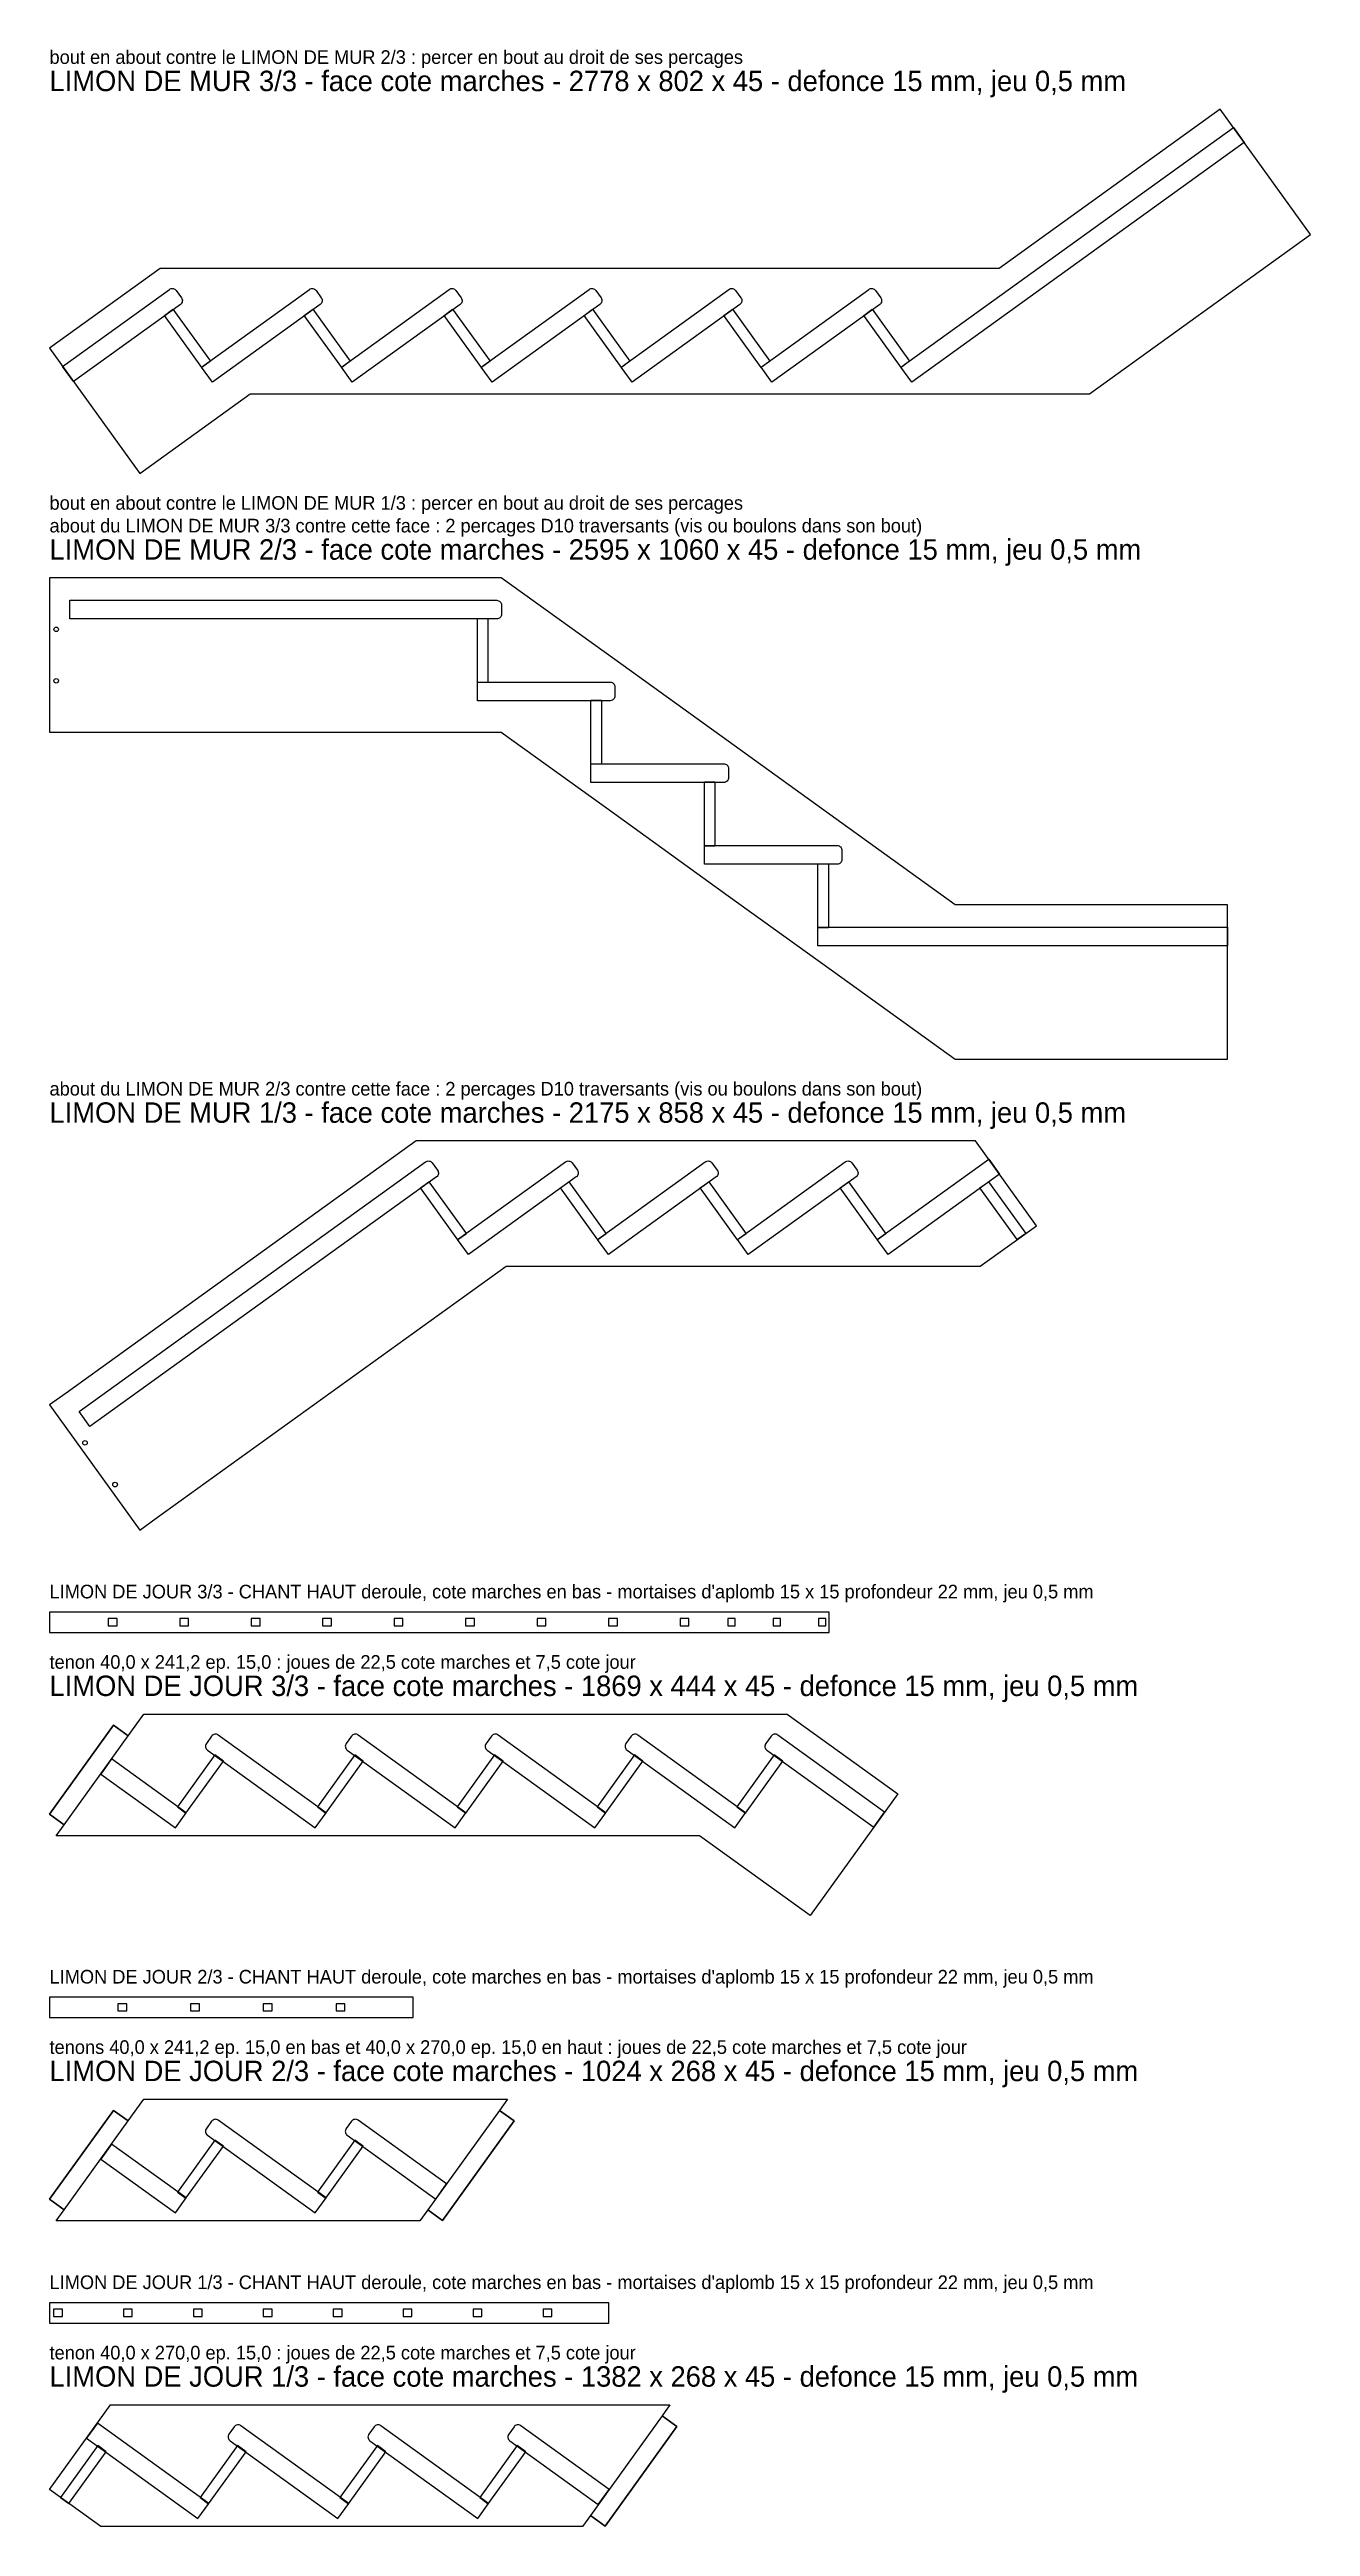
# Model space of a CAD drawing. Header units: millimetres. Extents: x 0 to 2777, y 0 to 5454.
import ezdxf

# ---------------------------------------------------------------- set-up
doc = ezdxf.new("R2010")
doc.units = ezdxf.units.MM
for name, color, linetype in [('DECOUPE', 7, 'CONTINUOUS'), ('DEFONCE', 1, 'CONTINUOUS'), ('MORTAISE', 2, 'CONTINUOUS'), ('PERCAGE', 30, 'CONTINUOUS'), ('TENON', 6, 'CONTINUOUS'), ('TEXTE', 3, 'CONTINUOUS')]:
    doc.layers.add(name, color=color, linetype=linetype)

msp = doc.modelspace()

# ---------------------------------------------------------------- linework, layer by layer
at = {"layer": 'DECOUPE'}
for points in [[(2578.732, 5322.811), (2091.811, 4972.228), (1783.752, 4972.228), (1475.694, 4972.228), (1167.636, 4972.228), (859.577, 4972.228), (551.519, 4972.228), (243.46, 4972.228), (0, 4796.937), (198.664, 4521.015), (442.124, 4696.307), (750.182, 4696.307), (1058.241, 4696.307), (1366.299, 4696.307), (1674.358, 4696.307), (1982.416, 4696.307), (2290.475, 4696.307), (2777.395, 5046.89)], [(2595, 3571.015), (1995, 3571.015), (1745, 3751.015), (1495, 3931.015), (1245, 4111.015), (995, 4291.015), (45, 4291.015), (0, 4291.015), (0, 3951.015), (45, 3951.015), (995, 3951.015), (1245, 3771.015), (1495, 3591.015), (1745, 3411.015), (1995, 3231.015), (2595, 3231.015)], [(2039.71, 3051.015), (1731.652, 3051.015), (1423.594, 3051.015), (1115.535, 3051.015), (807.477, 3051.015), (36.519, 2495.926), (0, 2469.632), (198.664, 2193.71), (235.183, 2220.004), (1006.14, 2775.094), (1314.199, 2775.094), (1622.257, 2775.094), (1930.316, 2775.094), (2050.116, 2775.094), (2174.101, 2864.362)], [(0, 1968.71), (1717.069, 1968.71), (1717.069, 2013.71), (0, 2013.71)], [(207.753, 1788.71), (392.588, 1788.71), (700.646, 1788.71), (1008.705, 1788.71), (1316.763, 1788.71), (1624.822, 1788.71), (1868.282, 1613.419), (1675.461, 1345.613), (1432.001, 1520.904), (1123.943, 1520.904), (815.884, 1520.904), (507.826, 1520.904), (199.767, 1520.904), (14.932, 1520.904), (32.461, 1545.25), (0, 1568.622), (140.934, 1764.364), (173.396, 1740.992)], [(0, 1120.613), (800.952, 1120.613), (800.952, 1165.613), (0, 1165.613)], [(207.753, 940.613), (392.588, 940.613), (700.646, 940.613), (1008.705, 940.613), (991.176, 916.267), (1023.637, 892.894), (865.875, 673.78), (833.413, 697.152), (815.884, 672.806), (507.826, 672.806), (199.767, 672.806), (14.932, 672.806), (32.461, 697.152), (0, 720.525), (140.934, 916.267), (173.396, 892.894)], [(0, 447.806), (1232.234, 447.806), (1232.234, 492.806), (0, 492.806)], [(134.39, 267.806), (442.449, 267.806), (750.507, 267.806), (1058.565, 267.806), (1366.624, 267.806), (1349.095, 243.46), (1381.556, 220.088), (1223.794, 0.974), (1191.332, 24.346), (1173.803, 0), (865.745, 0), (557.686, 0), (249.628, 0), (112.713, 0), (0, 81.153)]]:
    msp.add_lwpolyline(points, close=True, dxfattribs=at)
at = {"layer": 'DEFONCE'}
for points in [[(2631.611, 5249.367), (1899.201, 4722.032), (1875.245, 4755.305), (2607.655, 5282.64)], [(354.202, 4767.933), (335.537, 4754.494), (253.15, 4868.92), (271.815, 4882.359)], [(662.261, 4767.933), (643.595, 4754.494), (561.208, 4868.92), (579.874, 4882.359)], [(970.319, 4767.933), (951.654, 4754.494), (869.267, 4868.92), (887.932, 4882.359)], [(1278.378, 4767.933), (1259.712, 4754.494), (1177.325, 4868.92), (1195.991, 4882.359)], [(1586.436, 4767.933), (1567.771, 4754.494), (1485.384, 4868.92), (1504.049, 4882.359)], [(1894.494, 4767.933), (1875.829, 4754.494), (1793.442, 4868.92), (1812.107, 4882.359)], [(965.5, 4060.515), (942.5, 4060.515), (942.5, 4201.515), (965.5, 4201.515)], [(1215.5, 3880.515), (1192.5, 3880.515), (1192.5, 4021.515), (1215.5, 4021.515)], [(1465.5, 3700.515), (1442.5, 3700.515), (1442.5, 3841.515), (1465.5, 3841.515)], [(1715.5, 3520.515), (1692.5, 3520.515), (1692.5, 3661.515), (1715.5, 3661.515)], [(2595, 3480.515), (1692.5, 3480.515), (1692.5, 3521.515), (2595, 3521.515)], [(2092.59, 2977.571), (1847.101, 2800.819), (1823.144, 2834.092), (2068.633, 3010.844)], [(918.219, 2846.72), (899.553, 2833.281), (817.166, 2947.707), (835.832, 2961.146)], [(1226.277, 2846.72), (1207.612, 2833.281), (1125.225, 2947.707), (1143.89, 2961.146)], [(1534.336, 2846.72), (1515.67, 2833.281), (1433.283, 2947.707), (1451.949, 2961.146)], [(1842.394, 2846.72), (1823.729, 2833.281), (1741.342, 2947.707), (1760.007, 2961.146)], [(2150.16, 2847.125), (2131.495, 2833.686), (2049.4, 2947.707), (2068.065, 2961.146)], [(281.846, 1584.415), (300.511, 1570.976), (382.898, 1685.402), (364.233, 1698.841)], [(589.904, 1584.415), (608.57, 1570.976), (690.957, 1685.402), (672.291, 1698.841)], [(897.963, 1584.415), (916.628, 1570.976), (999.015, 1685.402), (980.35, 1698.841)], [(1206.021, 1584.415), (1224.686, 1570.976), (1307.073, 1685.402), (1288.408, 1698.841)], [(1514.08, 1584.415), (1532.745, 1570.976), (1615.132, 1685.402), (1596.467, 1698.841)], [(112.803, 1656.836), (277.139, 1538.514), (301.095, 1571.787), (136.76, 1690.109)], [(112.803, 808.738), (277.139, 690.417), (301.095, 723.69), (136.76, 842.011)], [(281.846, 736.317), (300.511, 722.878), (382.898, 837.304), (364.233, 850.743)], [(589.904, 736.317), (608.57, 722.878), (690.957, 837.304), (672.291, 850.743)], [(81.511, 194.362), (327, 17.61), (350.956, 50.883), (105.467, 227.635)], [(23.94, 63.916), (42.606, 50.477), (124.7, 164.498), (106.035, 177.937)], [(331.707, 63.511), (350.372, 50.072), (432.759, 164.498), (414.094, 177.937)], [(639.765, 63.511), (658.43, 50.072), (740.817, 164.498), (722.152, 177.937)], [(947.823, 63.511), (966.489, 50.072), (1048.876, 164.498), (1030.21, 177.937)]]:
    msp.add_lwpolyline(points, close=True, dxfattribs=at)
for points in [[(52.88, 4723.493), (28.923, 4756.766), (264.268, 4926.214, -0.414214), (278.924, 4923.828), (290.61, 4907.598, -0.414214), (288.225, 4892.941)], [(358.909, 4722.032), (334.953, 4755.305), (572.326, 4926.214, -0.414214), (586.983, 4923.828), (598.669, 4907.598, -0.414214), (596.283, 4892.941)], [(666.968, 4722.032), (643.011, 4755.305), (880.385, 4926.214, -0.414214), (895.041, 4923.828), (906.727, 4907.598, -0.414214), (904.341, 4892.941)], [(975.026, 4722.032), (951.07, 4755.305), (1188.443, 4926.214, -0.414214), (1203.1, 4923.828), (1214.786, 4907.598, -0.414214), (1212.4, 4892.941)], [(1283.084, 4722.032), (1259.128, 4755.305), (1496.502, 4926.214, -0.414214), (1511.158, 4923.828), (1522.844, 4907.598, -0.414214), (1520.458, 4892.941)], [(1591.143, 4722.032), (1567.186, 4755.305), (1804.56, 4926.214, -0.414214), (1819.217, 4923.828), (1830.903, 4907.598, -0.414214), (1828.517, 4892.941)], [(44.5, 4200.515), (44.5, 4241.515), (985, 4241.515, -0.414214), (995.5, 4231.015), (995.5, 4211.015, -0.414214), (985, 4200.515)], [(942.5, 4020.515), (942.5, 4061.515), (1235, 4061.515, -0.414214), (1245.5, 4051.015), (1245.5, 4031.015, -0.414214), (1235, 4020.515)], [(1192.5, 3840.515), (1192.5, 3881.515), (1485, 3881.515, -0.414214), (1495.5, 3871.015), (1495.5, 3851.015, -0.414214), (1485, 3840.515)], [(1442.5, 3660.515), (1442.5, 3701.515), (1735, 3701.515, -0.414214), (1745.5, 3691.015), (1745.5, 3671.015, -0.414214), (1735, 3660.515)], [(88.993, 2422.19), (65.036, 2455.463), (828.284, 3005.001, -0.414214), (842.941, 3002.615), (854.627, 2986.385, -0.414214), (852.241, 2971.728)], [(922.926, 2800.819), (898.969, 2834.092), (1136.343, 3005.001, -0.414214), (1150.999, 3002.615), (1162.685, 2986.385, -0.414214), (1160.299, 2971.728)], [(1230.984, 2800.819), (1207.027, 2834.092), (1444.401, 3005.001, -0.414214), (1459.058, 3002.615), (1470.744, 2986.385, -0.414214), (1468.358, 2971.728)], [(1539.042, 2800.819), (1515.086, 2834.092), (1752.46, 3005.001, -0.414214), (1767.116, 3002.615), (1778.802, 2986.385, -0.414214), (1776.416, 2971.728)], [(585.197, 1538.514), (609.154, 1571.787), (371.78, 1742.696, 0.414214), (357.124, 1740.311), (345.438, 1724.08, 0.414214), (347.824, 1709.424)], [(893.256, 1538.514), (917.212, 1571.787), (679.839, 1742.696, 0.414214), (665.182, 1740.311), (653.496, 1724.08, 0.414214), (655.882, 1709.424)], [(1201.314, 1538.514), (1225.271, 1571.787), (987.897, 1742.696, 0.414214), (973.241, 1740.311), (961.555, 1724.08, 0.414214), (963.94, 1709.424)], [(1509.373, 1538.514), (1533.329, 1571.787), (1295.955, 1742.696, 0.414214), (1281.299, 1740.311), (1269.613, 1724.08, 0.414214), (1271.999, 1709.424)], [(1815.402, 1539.975), (1839.359, 1573.248), (1604.014, 1742.696, 0.414214), (1589.358, 1740.311), (1577.671, 1724.08, 0.414214), (1580.057, 1709.424)], [(585.197, 690.417), (609.154, 723.69), (371.78, 894.599, 0.414214), (357.124, 892.213), (345.438, 875.982, 0.414214), (347.824, 861.326)], [(850.65, 721.093), (874.607, 754.366), (679.839, 894.599, 0.414214), (665.182, 892.213), (653.496, 875.982, 0.414214), (655.882, 861.326)], [(635.058, 17.61), (659.015, 50.883), (421.641, 221.792, 0.414214), (406.984, 219.406), (395.298, 203.176, 0.414214), (397.684, 188.519)], [(943.117, 17.61), (967.073, 50.883), (729.699, 221.792, 0.414214), (715.043, 219.406), (703.357, 203.176, 0.414214), (705.743, 188.519)], [(1208.569, 48.286), (1232.526, 81.559), (1037.758, 221.792, 0.414214), (1023.101, 219.406), (1011.415, 203.176, 0.414214), (1013.801, 188.519)]]:
    msp.add_lwpolyline(points, format="xyb", close=True, dxfattribs=at)
at = {"layer": 'MORTAISE'}
for points in [[(129.227, 1983.21), (148.71, 1983.21), (148.71, 1999.21), (129.227, 1999.21)], [(286.679, 1983.21), (306.162, 1983.21), (306.162, 1999.21), (286.679, 1999.21)], [(444.131, 1983.21), (463.615, 1983.21), (463.615, 1999.21), (444.131, 1999.21)], [(601.583, 1983.21), (621.067, 1983.21), (621.067, 1999.21), (601.583, 1999.21)], [(759.035, 1983.21), (778.519, 1983.21), (778.519, 1999.21), (759.035, 1999.21)], [(916.487, 1983.21), (935.971, 1983.21), (935.971, 1999.21), (916.487, 1999.21)], [(1073.939, 1983.21), (1093.423, 1983.21), (1093.423, 1999.21), (1073.939, 1999.21)], [(1231.391, 1983.21), (1250.875, 1983.21), (1250.875, 1999.21), (1231.391, 1999.21)], [(1388.844, 1983.21), (1408.327, 1983.21), (1408.327, 1999.21), (1388.844, 1999.21)], [(1494.069, 1983.21), (1510.069, 1983.21), (1510.069, 1999.21), (1494.069, 1999.21)], [(1594.069, 1983.21), (1610.069, 1983.21), (1610.069, 1999.21), (1594.069, 1999.21)], [(1694.069, 1983.21), (1710.069, 1983.21), (1710.069, 1999.21), (1694.069, 1999.21)], [(150.449, 1135.113), (169.932, 1135.113), (169.932, 1151.113), (150.449, 1151.113)], [(310.639, 1135.113), (330.123, 1135.113), (330.123, 1151.113), (310.639, 1151.113)], [(470.829, 1135.113), (490.313, 1135.113), (490.313, 1151.113), (470.829, 1151.113)], [(631.02, 1135.113), (650.503, 1135.113), (650.503, 1151.113), (631.02, 1151.113)], [(8.742, 462.306), (28.225, 462.306), (28.225, 478.306), (8.742, 478.306)], [(162.771, 462.306), (182.254, 462.306), (182.254, 478.306), (162.771, 478.306)], [(316.8, 462.306), (336.284, 462.306), (336.284, 478.306), (316.8, 478.306)], [(470.829, 462.306), (490.313, 462.306), (490.313, 478.306), (470.829, 478.306)], [(624.859, 462.306), (644.342, 462.306), (644.342, 478.306), (624.859, 478.306)], [(778.888, 462.306), (798.371, 462.306), (798.371, 478.306), (778.888, 478.306)], [(932.917, 462.306), (952.401, 462.306), (952.401, 478.306), (932.917, 478.306)], [(1086.946, 462.306), (1106.43, 462.306), (1106.43, 478.306), (1086.946, 478.306)]]:
    msp.add_lwpolyline(points, close=True, dxfattribs=at)
at = {"layer": 'PERCAGE'}
for centre in [(14.75, 4177.682), (14.75, 4064.349), (78.191, 2386.277), (144.413, 2294.303)]:
    msp.add_circle(centre, 5, dxfattribs=at)
at = {"layer": 'TENON'}
for points in [[(0, 1568.622), (32.461, 1545.25), (173.396, 1740.992), (140.934, 1764.364)], [(0, 720.525), (32.461, 697.152), (173.396, 892.894), (140.934, 916.267)], [(833.413, 697.152), (865.875, 673.78), (1023.637, 892.894), (991.176, 916.267)], [(1191.332, 24.346), (1223.794, 0.974), (1381.556, 220.088), (1349.095, 243.46)]]:
    msp.add_lwpolyline(points, close=True, dxfattribs=at)

# ---------------------------------------------------------------- texts
at = {"layer": 'TEXTE'}
for s, height, p in [('bout en about contre le LIMON DE MUR 2/3 : percer en bout au droit de ses percages', 30, (0, 5422.811)), ('LIMON DE MUR 3/3 - face cote marches - 2778 x 802 x 45 - defonce 15 mm, jeu 0,5 mm', 45, (0, 5362.811)), ('about du LIMON DE MUR 3/3 contre cette face : 2 percages D10 traversants (vis ou boulons dans son bout)', 30, (0, 4391.015)), ('bout en about contre le LIMON DE MUR 1/3 : percer en bout au droit de ses percages', 30, (0, 4441.015)), ('LIMON DE MUR 2/3 - face cote marches - 2595 x 1060 x 45 - defonce 15 mm, jeu 0,5 mm', 45, (0, 4331.015)), ('about du LIMON DE MUR 2/3 contre cette face : 2 percages D10 traversants (vis ou boulons dans son bout)', 30, (0, 3151.015)), ('LIMON DE MUR 1/3 - face cote marches - 2175 x 858 x 45 - defonce 15 mm, jeu 0,5 mm', 45, (0, 3091.015)), ("LIMON DE JOUR 3/3 - CHANT HAUT deroule, cote marches en bas - mortaises d'aplomb 15 x 15 profondeur 22 mm, jeu 0,5 mm", 30, (0, 2043.71)), ('tenon 40,0 x 241,2 ep. 15,0 : joues de 22,5 cote marches et 7,5 cote jour', 30, (0, 1888.71)), ('LIMON DE JOUR 3/3 - face cote marches - 1869 x 444 x 45 - defonce 15 mm, jeu 0,5 mm', 45, (0, 1828.71)), ("LIMON DE JOUR 2/3 - CHANT HAUT deroule, cote marches en bas - mortaises d'aplomb 15 x 15 profondeur 22 mm, jeu 0,5 mm", 30, (0, 1195.613)), ('tenons 40,0 x 241,2 ep. 15,0 en bas et 40,0 x 270,0 ep. 15,0 en haut : joues de 22,5 cote marches et 7,5 cote jour', 30, (0, 1040.613)), ('LIMON DE JOUR 2/3 - face cote marches - 1024 x 268 x 45 - defonce 15 mm, jeu 0,5 mm', 45, (0, 980.613)), ("LIMON DE JOUR 1/3 - CHANT HAUT deroule, cote marches en bas - mortaises d'aplomb 15 x 15 profondeur 22 mm, jeu 0,5 mm", 30, (0, 522.806)), ('tenon 40,0 x 270,0 ep. 15,0 : joues de 22,5 cote marches et 7,5 cote jour', 30, (0, 367.806)), ('LIMON DE JOUR 1/3 - face cote marches - 1382 x 268 x 45 - defonce 15 mm, jeu 0,5 mm', 45, (0, 307.806))]:
    msp.add_text(s, height=height, dxfattribs=at).set_placement(p)

doc.saveas('drawing.dxf')
